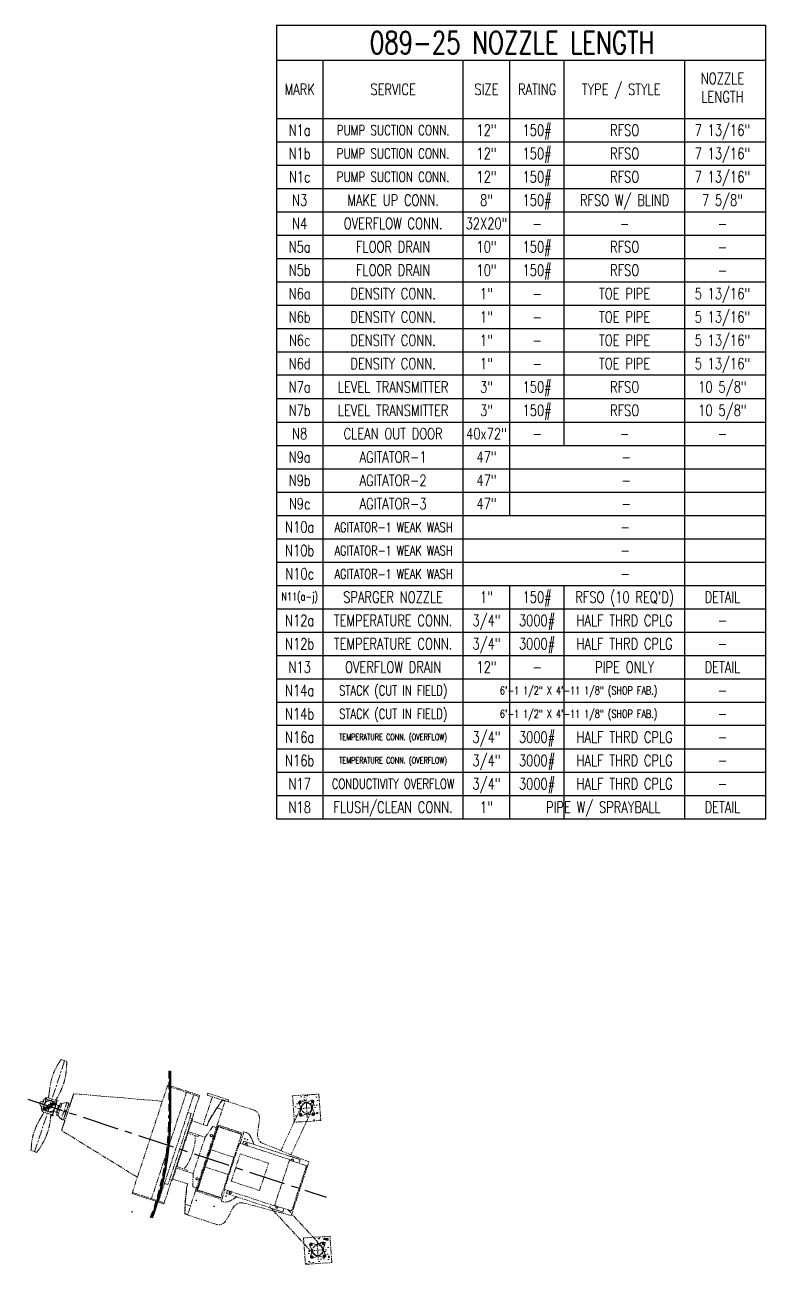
# Model space of a CAD drawing. Extents: x -1889 to 1438, y -977 to 1122.
# Drawn here: x 1133 to 1438, y 337 to 854 of the extents above; entities that cross this region are included whole.
import ezdxf
from ezdxf.enums import TextEntityAlignment as Align

# ---------------------------------------------------------------- set-up
doc = ezdxf.new("R2010")
doc.units = 0
doc.header["$LTSCALE"] = 12
doc.header["$MEASUREMENT"] = 0
for name, pattern in [('CENTER', [2, 1.25, -0.25, 0.25, -0.25]), ('HIDDEN', [0.375, 0.25, -0.125]), ('PHANTOM2', [1.25, 0.625, -0.125, 0.125, -0.125, 0.125, -0.125])]:
    doc.linetypes.add(name, pattern=pattern)
doc.layers.get('0').update_dxf_attribs({"linetype": 'CONTINUOUS'})
for name, color, linetype, lineweight in [('AM_11', 92, 'PHANTOM2', 25), ('AM_7', 142, 'CENTER', 25), ('Equipment-AM_0', 7, 'CONTINUOUS', 50), ('Equipment-AM_11', 92, 'PHANTOM2', 25), ('Equipment-AM_2', 5, 'CONTINUOUS', 50), ('Equipment-AM_3', 6, 'HIDDEN', 25)]:
    doc.layers.add(name, color=color, linetype=linetype, lineweight=lineweight)
doc.layers.add('TEXT', color=4, linetype='CONTINUOUS')
doc.styles.add('ROMANS', font='ROMANS.shx', dxfattribs={"width": 0.85, "height": 5.76})

# ---------------------------------------------------------------- blocks, each defined once
blk = doc.blocks.new('A$C7E8F1151')
at = {"layer": 'AM_11', "lineweight": 18, "ltscale": 0.25}
h = blk.add_hatch(dxfattribs=at)
h.set_pattern_fill('AR-CONC', color=256, style=0)
h.set_pattern_definition([(50, (-256.126, -601.178), (7.1726, -0.62752), [0.75, -8.25]), (355, (-256.126, -601.178), (-1.387513, 7.52192), [0.6, -6.6]), (100.4514, (-255.528, -601.23), (5.78509, 6.8944), [0.6374, -7.01142]), (46.1842, (-256.126, -599.178), (10.67241, -1.65519), [1.125, -12.375]), (96.6356, (-255.236, -599.316), (9.34662, 9.74119), [0.9561, -10.51714]), (351.1842, (-256.126, -599.178), (9.34662, 9.74119), [0.9, -9.9]), (21, (-255.126, -599.678), (5.96907, -4.02619), [0.75, -8.25]), (326, (-255.126, -599.678), (2.433153, 7.2515), [0.6, -6.6]), (71.4514, (-254.6284, -600.013), (8.402224, 3.22531), [0.6374, -7.01142]), (37.5, (-256.1259, -601.1777), (0.1215986, 3.3289385), [0, -6.52, 0, -6.7, 0, -6.625]), (7.5, (-256.126, -601.1777), (2.630695, 3.944117), [0, -3.82, 0, -6.37, 0, -2.525]), (327.5, (-258.356, -601.1777), (5.338224, -0.225549), [0, -2.5, 0, -7.8, 0, -10.35]), (317.5, (-259.356, -601.1777), (5.831862, 1.00105), [0, -3.25, 0, -5.18, 0, -7.35])])
h.paths.add_polyline_path([(247.41, 65.65), (250.45, 71.21, 0.048096), (250.36, 71.53), (249.75, 73.05, -0.660247), (250.67, 73.97), (252.19, 73.36, 0.095714), (252.84, 73.24), (252.84, 73.13, -0.414201), (255.11, 70.87), (255.21, 70.87, 0.095714), (255.33, 70.21), (255.94, 68.7, -0.660247), (255.02, 67.78), (253.96, 68.2), (252.44, 65.44), (258.28, 65.44), (258.28, 76.31), (247.41, 76.31)])
h.paths.add_polyline_path([(255.64, 73.31, -1), (254.93, 73.31, -1)], flags=16)
h = blk.add_hatch(dxfattribs=at)
h.set_pattern_fill('AR-CONC', color=256, style=0)
h.set_pattern_definition([(50, (-256.126, -601.178), (7.1726, -0.62752), [0.75, -8.25]), (355, (-256.126, -601.178), (-1.38751, 7.52192), [0.6, -6.6]), (100.4514, (-255.528, -601.23), (5.78509, 6.8944), [0.6374, -7.01142]), (46.1842, (-256.126, -599.178), (10.67241, -1.65519), [1.125, -12.375]), (96.6356, (-255.236, -599.316), (9.34662, 9.74119), [0.9561, -10.51714]), (351.1842, (-256.126, -599.178), (9.34662, 9.74119), [0.9, -9.9]), (21, (-255.126, -599.678), (5.96907, -4.02619), [0.75, -8.25]), (326, (-255.126, -599.678), (2.43315, 7.2515), [0.6, -6.6]), (71.4514, (-254.6284, -600.013), (8.402224, 3.22531), [0.6374, -7.01142]), (37.5, (-256.1259, -601.1777), (0.1215986, 3.3289385), [0, -6.52, 0, -6.7, 0, -6.625]), (7.5, (-256.126, -601.1777), (2.630695, 3.944117), [0, -3.82, 0, -6.37, 0, -2.525]), (327.5, (-258.356, -601.1777), (5.338224, -0.225549), [0, -2.5, 0, -7.8, 0, -10.35]), (317.5, (-259.356, -601.1777), (5.831862, 1.00105), [0, -3.25, 0, -5.18, 0, -7.35])])
h.paths.add_polyline_path([(248.09, 6.83), (258.97, 6.83), (258.97, 17.7), (252.06, 17.7), (254.36, 14.82), (255.71, 15.36, -0.660247), (256.63, 14.44), (256.02, 12.92, 0.095714), (255.89, 12.26), (255.78, 12.26, -0.414172), (253.53, 10.01), (253.53, 9.9, 0.095714), (252.87, 9.78), (251.35, 9.17, -0.660247), (250.43, 10.09), (251.04, 11.6, 0.0164), (251.08, 11.71), (248.09, 15.39)])
h.paths.add_polyline_path([(255.62, 9.82, -1), (256.32, 9.82, -1)], flags=16)
for p, q in [((157.67, 83.1), (193.87, 77.62)), ((178.9, 40.58), (196.51, 84.16)), ((196.33, 83.72), (209.11, 78.56)), ((196.51, 84.16), (209.28, 79)), ((143.75, 80.51), (143.48, 79.85)), ((143.48, 79.85), (144.12, 78.37)), ((143.75, 80.51), (145.24, 81.14)), ((145.49, 81.76), (143.86, 77.75)), ((144.31, 77.57), (143.86, 77.75)), ((145.13, 78.88), (145.61, 80.07)), ((146.18, 81.48), (145.49, 81.76)), ((146.5, 82.27), (146.23, 81.61)), ((146.23, 81.61), (149.57, 80.26)), ((146.5, 82.27), (150.36, 80.71)), ((149.81, 78.37), (149.33, 77.18)), ((152, 79.6), (150.05, 74.78)), ((151.18, 78.72), (150.07, 75.98)), ((151.18, 78.72), (150.12, 79.15)), ((151.27, 78.72), (150.14, 75.91)), ((150.23, 79.99), (150.43, 79.91)), ((150.57, 80.25), (150.43, 79.91)), ((152.53, 79.38), (150.58, 74.57)), ((151.18, 78.72), (151.27, 78.72)), ((151.6, 78.59), (151.27, 78.72)), ((154.63, 79.68), (151.88, 72.89)), ((152.53, 79.38), (152, 79.6)), ((152.53, 79.38), (154.63, 79.68)), ((155.43, 79.36), (152.69, 72.57)), ((155.39, 79.06), (152.87, 72.8)), ((154.77, 79.62), (154.63, 79.68)), ((155.37, 79), (155.3, 79.03)), ((155.43, 79.36), (155.36, 79.39)), ((155.39, 79.06), (155.99, 78.89)), ((204, 80.63), (186.74, 37.91)), ((206.88, 79.46), (189.62, 36.75)), ((191.67, 35.42), (209.28, 79)), ((214.47, 78.09), (209.98, 66.96)), ((212.7, 79.74), (212.38, 78.94)), ((212.38, 78.94), (218.42, 76.5)), ((212.7, 79.74), (221.06, 76.36)), ((144.24, 76.68), (144.41, 77.11)), ((148.44, 74.99), (144.24, 76.68)), ((148.7, 75.64), (144.86, 77.2)), ((148.44, 74.99), (148.7, 75.64)), ((150.07, 75.98), (149.01, 76.41)), ((150.58, 74.57), (150.05, 74.78)), ((150.07, 75.98), (150.14, 75.91)), ((150.46, 75.78), (150.14, 75.91)), ((150.58, 74.57), (151.88, 72.89)), ((152.03, 72.83), (151.88, 72.89)), ((152.69, 72.57), (152.61, 72.6)), ((152.89, 72.87), (152.82, 72.9)), ((152.87, 72.8), (153.41, 72.51)), ((212.16, 67.93), (216.11, 73.42)), ((216.11, 73.54), (212.26, 68.19)), ((215.73, 66.46), (219.54, 75.91)), ((218.51, 76.61), (216.11, 73.54)), ((216.11, 73.42), (218.41, 76.37)), ((218.19, 72.57), (216.11, 73.42)), ((218.41, 76.37), (218.51, 76.61)), ((219.54, 75.91), (218.41, 76.37)), ((230.96, 71.58), (218.51, 76.61)), ((221.06, 76.36), (220.79, 75.69)), ((249.75, 73.05), (250.36, 71.53)), ((250.87, 73.31), (249.93, 73.31)), ((250.4, 73.78), (250.4, 72.85)), ((251.24, 73.74), (250.67, 73.97)), ((250.67, 73.97), (252.19, 73.36)), ((252.84, 66.99), (252.84, 74.76)), ((253.5, 73.36), (255.02, 73.97)), ((254.82, 73.31), (255.76, 73.31)), ((255.29, 73.78), (255.29, 72.85)), ((255.94, 73.05), (255.29, 71.41)), ((255.33, 71.53), (255.94, 73.05)), ((181.54, 47.12), (151.7, 68.33)), ((205.39, 71.78), (193.89, 43.31)), ((205.71, 69.41), (195.76, 44.8)), ((205.39, 71.78), (204, 72.34)), ((204.61, 69.85), (205.71, 69.41)), ((211.51, 66.34), (205.45, 68.79)), ((212.16, 67.93), (211.51, 66.34)), ((212.26, 68.19), (212.16, 67.93)), ((250.83, 71.91), (241.07, 54.07)), ((254.78, 69.71), (245.15, 52.11)), ((249.02, 70.87), (256.67, 70.87)), ((250.36, 70.21), (249.75, 68.7)), ((250.87, 68.43), (249.93, 68.43)), ((250.4, 67.96), (250.4, 68.9)), ((250.67, 67.78), (252.19, 68.38)), ((253.5, 68.38), (255.02, 67.78)), ((254.82, 68.43), (255.76, 68.43)), ((255.29, 67.96), (255.29, 68.9)), ((255.94, 68.7), (255.33, 70.21)), ((207.58, 62.15), (203.45, 63.82)), ((203.68, 64.41), (207.82, 62.74)), ((205.02, 39.96), (215.73, 66.46)), ((205.56, 40.25), (215.91, 65.88)), ((207.58, 62.15), (207.82, 62.74)), ((207.82, 62.74), (210.4, 61.69)), ((213.82, 65.94), (210.4, 61.69)), ((215.75, 65.37), (211.83, 55.67)), ((216.15, 65.61), (212.43, 56.41)), ((215.28, 65.35), (213.82, 65.94)), ((215.71, 65.38), (216.01, 65.27)), ((215.73, 66.46), (226.24, 62.22)), ((215.91, 65.88), (225.48, 62.01)), ((225.42, 61.87), (216.15, 65.61)), ((224.63, 58.23), (226.24, 62.22)), ((226.24, 62.22), (226.5, 62.87)), ((227.31, 62.55), (226.5, 62.87)), ((140.92, 60.04), (138.62, 60.97)), ((210.4, 61.69), (204.5, 47.09)), ((224.34, 58.35), (216.84, 39.8)), ((225.42, 61.87), (221.7, 52.67)), ((244.49, 50.21), (224.34, 58.35)), ((225.42, 61.87), (225.48, 62.01)), ((225.61, 57.83), (226.12, 59.08)), ((226.12, 59.08), (248.75, 49.93)), ((252.32, 48.8), (234.1, 57.5)), ((212.43, 56.41), (209.63, 49.48)), ((211.69, 54.59), (211.4, 54.71)), ((211.83, 55.67), (211.44, 54.69)), ((221.7, 52.67), (212.43, 56.41)), ((221.7, 52.67), (218.9, 45.73)), ((219.95, 42.96), (224.37, 53.92)), ((235.72, 49.33), (224.37, 53.92)), ((244.37, 51.7), (244.4, 51.78)), ((244.4, 51.78), (247.68, 50.45)), ((201.92, 48.14), (197.79, 49.8)), ((198.02, 50.39), (202.15, 48.72)), ((202.15, 48.72), (201.92, 48.14)), ((204.5, 47.09), (201.92, 48.14)), ((204.5, 47.09), (204.01, 41.66)), ((209.71, 50.43), (205.8, 40.73)), ((209.63, 49.48), (205.91, 40.28)), ((218.9, 45.73), (209.63, 49.48)), ((210.11, 51.41), (209.71, 50.43)), ((210.37, 51.3), (210.07, 51.42)), ((219.96, 48.05), (219.86, 48.1)), ((220.89, 50.33), (219.93, 47.96)), ((220.11, 47.89), (219.93, 47.96)), ((220.85, 50.24), (220.74, 50.29)), ((221.07, 50.26), (220.89, 50.33)), ((231.3, 38.38), (235.72, 49.33)), ((244.49, 50.21), (236.99, 31.66)), ((251.24, 47.26), (243.89, 29.09)), ((251.24, 47.26), (244.41, 50.02)), ((247.68, 50.45), (247.65, 50.38)), ((248.75, 49.93), (248.17, 48.5)), ((251.36, 46.42), (250.96, 46.58)), ((251.36, 46.42), (252.32, 48.8)), ((193.89, 43.31), (192.5, 43.87)), ((194.67, 45.25), (195.76, 44.8)), ((202.08, 42.98), (196.02, 45.42)), ((200.46, 34.69), (201.43, 41.39)), ((201.43, 41.39), (201.33, 41.12)), ((201.43, 41.39), (202.08, 42.98)), ((204.01, 41.66), (205.47, 41.07)), ((218.9, 45.73), (215.18, 36.53)), ((219.95, 42.96), (231.3, 38.38)), ((244.58, 29.62), (251.36, 46.42)), ((178.9, 40.58), (191.67, 35.42)), ((179.07, 41.01), (191.85, 35.85)), ((201.33, 41.12), (200.38, 34.6)), ((205.02, 39.96), (201.2, 30.51)), ((205.02, 39.96), (215.53, 35.71)), ((205.56, 40.25), (215.12, 36.39)), ((206.05, 40.63), (205.76, 40.74)), ((215.18, 36.53), (205.91, 40.28)), ((215.12, 36.39), (215.18, 36.53)), ((215.53, 35.71), (217.14, 39.68)), ((236.99, 31.66), (216.84, 39.8)), ((217.62, 38.05), (218.12, 39.29)), ((240.26, 28.91), (217.62, 38.05)), ((200.38, 34.6), (199.97, 30.73)), ((200.07, 30.97), (200.46, 34.69)), ((202.55, 33.85), (200.46, 34.69)), ((215.27, 35.06), (215.53, 35.71)), ((216.07, 34.73), (215.27, 35.06)), ((243.62, 27.24), (224.46, 33.65)), ((251.84, 10.77), (234.99, 31.5)), ((243.89, 29.09), (237.07, 31.84)), ((199.97, 30.73), (200.07, 30.97)), ((212.42, 25.7), (199.97, 30.73)), ((201.2, 30.51), (200.07, 30.97)), ((235.85, 30.61), (235.87, 30.68)), ((239.13, 29.28), (235.85, 30.61)), ((239.16, 29.35), (239.13, 29.28)), ((240.83, 30.32), (240.26, 28.91)), ((255.19, 13.78), (242.44, 29.73)), ((243.62, 27.24), (244.58, 29.62)), ((244.58, 29.62), (244.18, 29.79)), ((253.53, 16.15), (253.53, 8.38)), ((249.71, 12.26), (257.35, 12.26)), ((251.04, 12.92), (250.43, 14.44)), ((250.43, 10.09), (251.04, 11.6)), ((251.56, 14.71), (250.62, 14.71)), ((251.09, 15.18), (251.09, 14.24)), ((251.35, 15.36), (252.87, 14.75)), ((254.19, 14.75), (255.71, 15.36)), ((255.5, 14.71), (256.44, 14.71)), ((255.97, 15.18), (255.97, 14.24)), ((256.63, 10.09), (255.97, 11.73)), ((256.63, 14.44), (256.02, 12.92)), ((256.02, 11.6), (256.63, 10.09)), ((251.56, 9.82), (250.62, 9.82)), ((251.09, 9.35), (251.09, 10.29)), ((251.35, 9.17), (252.87, 9.78)), ((251.92, 9.4), (251.35, 9.17)), ((254.19, 9.78), (255.71, 9.17)), ((255.5, 9.82), (256.44, 9.82)), ((255.97, 9.35), (255.97, 10.29))]:
    blk.add_line(p, q, dxfattribs=at)
for points in [[(247.41, 76.31), (258.28, 76.31), (258.28, 65.44), (247.41, 65.44)], [(248.09, 6.83), (258.97, 6.83), (258.97, 17.7), (248.09, 17.7)]]:
    blk.add_lwpolyline(points, close=True, dxfattribs=at)
for centre, radius in [((153.69, 76.11), 0.197), ((250.4, 73.31), 0.354), ((252.84, 70.87), 2.11), ((255.29, 73.31), 0.354), ((250.4, 68.43), 0.354), ((255.29, 68.43), 0.354), ((213, 62.23), 0.453), ((226.7, 59.99), 0.131), ((227.06, 57.72), 0.409), ((227.79, 59.55), 0.131), ((205.99, 44.9), 0.453), ((217.41, 36.99), 0.131), ((219.24, 38.38), 0.409), ((251.09, 14.71), 0.354), ((253.53, 12.26), 2.11), ((255.97, 14.71), 0.354), ((251.09, 9.82), 0.354), ((255.97, 9.82), 0.354)]:
    blk.add_circle(centre, radius, dxfattribs=at)
for centre, radius, start, end in [((147.47, 78.63), 2.26, 40.0119, 195.9902), ((145.65, 77.85), 0.197, 102.25, 203.876), ((145.65, 77.85), 0.197, 203.876, 282.25), ((147.47, 78.63), 2.26, 213.9377, 22.2566), ((144.3, 84.1), 6.2, 282.25, 294.8856), ((144.3, 84.1), 6.59, 282.25, 288.0503), ((146.52, 79.7), 1.87, 95.3699, 99.7224), ((144.3, 84.1), 6.59, 288.0503, 310.75), ((144.3, 84.1), 6.2, 294.8856, 298.1144), ((144.3, 84.1), 6.2, 298.1144, 310.75), ((148.47, 79.26), 0.197, 310.75, 130.75), ((148.9, 78.74), 1.87, 36.2776, 40.6301), ((148.41, 77.55), 1.87, 275.3699, 279.7224), ((250.4, 73.31), 0.709, 68.1307, 201.8694), ((252.84, 70.87), 2.26, 328.966, 152.8628), ((252.84, 75.01), 1.77, 248.1307, 291.8694), ((255.29, 73.31), 0.709, 338.1307, 111.8694), ((255.29, 73.31), 0.709, 338.1307, 34.3457), ((250.4, 68.43), 0.709, 158.1307, 291.8694), ((248.71, 70.87), 1.77, 338.1307, 21.8694), ((252.84, 66.74), 1.77, 68.1307, 111.8694), ((255.29, 68.43), 0.709, 248.1308, 21.8694), ((256.98, 70.87), 1.77, 162.8539, 201.8694), ((256.98, 70.87), 1.77, 158.1307, 159.8426), ((227.06, 57.72), 0.472, 269.0395, 226.9605), ((245.56, 49.93), 0.472, 291.5312, 204.4688), ((245.56, 49.93), 0.409, 281.0207, 214.9793), ((219.24, 38.38), 0.472, 93.8419, 42.1581), ((237.97, 31.13), 0.472, 114.2378, 21.7622), ((237.97, 31.13), 0.409, 104.8773, 31.1227), ((251.09, 14.71), 0.709, 68.1306, 201.8693), ((249.39, 12.26), 1.77, 338.1307, 21.8693), ((253.53, 12.26), 2.25, 214.7511, 37.2528), ((253.53, 16.4), 1.77, 248.1306, 291.8694), ((255.97, 14.71), 0.709, 338.1307, 111.8693), ((257.66, 12.26), 1.77, 158.1307, 197.1462), ((257.66, 12.26), 1.77, 200.1575, 201.8693), ((251.09, 9.82), 0.709, 158.1307, 291.8694), ((253.53, 8.13), 1.77, 68.1306, 111.8694), ((255.97, 9.82), 0.709, 248.1307, 21.8693), ((255.97, 9.82), 0.709, 325.6544, 21.8693)]:
    blk.add_arc(centre, radius, start, end, dxfattribs=at)
blk.add_ellipse((202.84, 56.25), major_axis=(2.95, 7.3), ratio=0.260474, start_param=3.544308, end_param=5.880469, dxfattribs=at)
for centre in [(205.12, 36), (212.24, 33.13)]:
    blk.add_ellipse(centre, major_axis=(0.164, -0.066), ratio=0.409923, dxfattribs=at)
for points, knots in [([(147.77, 84.6), (147.92, 85.59), (148.12, 86.57), (148.62, 88.51), (148.92, 89.47), (149.6, 91.28), (149.98, 92.13), (150.78, 93.65), (151.18, 94.33), (151.78, 95.21), (151.94, 95.45), (152.27, 95.91), (152.45, 96.15), (152.6, 96.36)], [0, 0, 0, 0, 7.653732, 7.653732, 15.300348, 15.300348, 22.393792, 22.393792, 28.40915, 28.40915, 30.624819, 30.624819, 32.850872, 32.850872, 32.850872, 32.850872]), ([(155.67, 96.54), (155.63, 95.72), (155.56, 94.87), (155.34, 93.21), (155.2, 92.38), (154.85, 90.81), (154.65, 90.05), (154.2, 88.6), (153.94, 87.9), (153.4, 86.55), (153.1, 85.9), (152.46, 84.63), (152.11, 84.01), (151.38, 82.81), (150.99, 82.22), (150.39, 81.38), (150.19, 81.12), (149.99, 80.86)], [0, 0, 0, 0, 6.979555, 6.979555, 13.589523, 13.589523, 19.605925, 19.605925, 25.238521, 25.238521, 30.698867, 30.698867, 36.177533, 36.177533, 41.846552, 41.846552, 44.568185, 44.568185, 44.568185, 44.568185]), ([(147.2, 81.98), (147.34, 82.61), (147.48, 83.25), (147.65, 84), (147.68, 84.13), (147.72, 84.35), (147.74, 84.45), (147.76, 84.56), (147.77, 84.58), (147.77, 84.6), (147.77, 84.61), (147.77, 84.62), (147.77, 84.63), (147.78, 84.63), (147.78, 84.63), (147.78, 84.63)], [0, 0, 0, 0, 5.000867, 5.000867, 6.021701, 6.021701, 6.787566, 6.787566, 6.931145, 6.931145, 6.993671, 6.993671, 7.02494, 7.02494, 7.030177, 7.030177, 7.030177, 7.030177]), ([(157.67, 83.1), (157.66, 83.08), (157.6, 82.92), (157.49, 82.64), (157.36, 82.33), (157.17, 81.85), (156.93, 81.24), (156.7, 80.67), (156.42, 79.98), (156.11, 79.21), (155.81, 78.44), (155.47, 77.6), (155.12, 76.74), (154.77, 75.88), (154.42, 75), (154.07, 74.15), (153.73, 73.3), (153.4, 72.48), (153.1, 71.75), (152.8, 71.01), (152.54, 70.36), (152.32, 69.84), (152.11, 69.31), (151.94, 68.91), (151.84, 68.65), (151.75, 68.43), (151.7, 68.32), (151.7, 68.33)], [3.162767, 3.162767, 3.162767, 3.162767, 3.494281, 3.494281, 3.494281, 3.864937, 3.864937, 3.864937, 4.218341, 4.218341, 4.218341, 4.571649, 4.571649, 4.571649, 4.924836, 4.924836, 4.924836, 5.277871, 5.277871, 5.277871, 5.630759, 5.630759, 5.630759, 5.983556, 5.983556, 5.983556, 6.283185, 6.283185, 6.283185, 6.283185]), ([(155.95, 78.9), (156.09, 79.26), (156.23, 79.59), (156.36, 79.91), (156.65, 80.63), (156.91, 81.25), (157.11, 81.75), (157.31, 82.25), (157.47, 82.63), (157.56, 82.85), (157.63, 83.01), (157.66, 83.1), (157.67, 83.1), (157.67, 83.1), (157.67, 83.1), (157.67, 83.1)], [2.0172, 2.0172, 2.0172, 2.0172, 2.175146, 2.175146, 2.175146, 2.528546, 2.528546, 2.528546, 2.881984, 2.881984, 2.881984, 3.141593, 3.141593, 3.141593, 3.162767, 3.162767, 3.162767, 3.162767]), ([(146.52, 77.58), (146.08, 77.48), (145.69, 77.39), (145.04, 77.24), (144.78, 77.18), (144.39, 77.1), (144.26, 77.08), (144.15, 77.07), (144.13, 77.07), (144.09, 77.08), (144.08, 77.07), (144.05, 77.09), (144.04, 77.09), (144.03, 77.1), (144.03, 77.1), (144.03, 77.1), (144.02, 77.1), (144.02, 77.11), (144.02, 77.11), (144.01, 77.11), (144.01, 77.11), (144.01, 77.12), (144.01, 77.12), (144, 77.13), (144, 77.13), (143.99, 77.15), (143.98, 77.16), (143.97, 77.19), (143.96, 77.21), (143.96, 77.25), (143.96, 77.27), (143.97, 77.3), (143.97, 77.31), (143.98, 77.33), (143.99, 77.34), (143.99, 77.35), (143.99, 77.36), (144, 77.37), (144, 77.37), (144, 77.38), (144.01, 77.38), (144.01, 77.38), (144.01, 77.39), (144.01, 77.39), (144.02, 77.39), (144.02, 77.4), (144.02, 77.4), (144.03, 77.41), (144.03, 77.41), (144.05, 77.43), (144.06, 77.44), (144.08, 77.45), (144.08, 77.45), (144.1, 77.47), (144.11, 77.47), (144.12, 77.48)], [0, 0, 0, 0, 6.62983, 6.62983, 12.890647, 12.890647, 18.667669, 18.667669, 20.086662, 20.086662, 20.807368, 20.807368, 20.892723, 20.892723, 20.934309, 20.934309, 20.95508, 20.95508, 20.975949, 20.975949, 20.996899, 20.996899, 21.017788, 21.017788, 21.059879, 21.059879, 21.230528, 21.230528, 21.563369, 21.563369, 21.831802, 21.831802, 22.027969, 22.027969, 22.143449, 22.143449, 22.184916, 22.184916, 22.226672, 22.226672, 22.247483, 22.247483, 22.268352, 22.268352, 22.289205, 22.289205, 22.331328, 22.331328, 22.415249, 22.415249, 22.750702, 22.750702, 23.165218, 23.165218, 23.92621, 23.92621, 23.92621, 23.92621]), ([(144.12, 77.48), (144.26, 77.54), (144.42, 77.62), (144.62, 77.71), (144.66, 77.72), (144.72, 77.74), (144.72, 77.75), (144.73, 77.75), (144.74, 77.75), (144.75, 77.76), (144.75, 77.76), (144.76, 77.76), (144.76, 77.76), (144.76, 77.76), (144.76, 77.76), (144.77, 77.77), (144.77, 77.77), (144.78, 77.77), (144.78, 77.77), (144.8, 77.78), (144.8, 77.78), (144.82, 77.79), (144.82, 77.79), (144.83, 77.79), (144.84, 77.8), (144.86, 77.8), (144.86, 77.81), (144.87, 77.81)], [0, 0, 0, 0, 2.754026, 2.754026, 3.365867, 3.365867, 3.440775, 3.440775, 3.475243, 3.475243, 3.509883, 3.509883, 3.527141, 3.527141, 3.544423, 3.544423, 3.579562, 3.579562, 3.614272, 3.614272, 3.755656, 3.755656, 3.893403, 3.893403, 4.306667, 4.306667, 4.926361, 4.926361, 4.926361, 4.926361]), ([(144.66, 77.72), (144.66, 77.73), (144.66, 77.73), (144.68, 77.78), (144.71, 77.83), (144.76, 77.96), (144.78, 78.03), (144.83, 78.15), (144.86, 78.21), (144.91, 78.35), (144.94, 78.42), (144.99, 78.54), (145.02, 78.61), (145.07, 78.75), (145.1, 78.82), (145.13, 78.88)], [17.950022, 17.950022, 17.950022, 17.950022, 18.015599, 18.015599, 18.729893, 18.729893, 19.444187, 19.444187, 20.013643, 20.013643, 20.5831, 20.5831, 21.105219, 21.105219, 21.627339, 21.627339, 21.627339, 21.627339]), ([(146.05, 77.75), (145.75, 77.66), (145.46, 77.57), (145.06, 77.45), (144.93, 77.4), (144.81, 77.36), (144.78, 77.35), (144.78, 77.35)], [0, 0, 0, 0, 5.002777, 5.002777, 8.171649, 8.171649, 9.875996, 9.875996, 9.875996, 9.875996]), ([(144.87, 77.81), (144.99, 77.86), (145.3, 78), (145.73, 78.23), (145.89, 78.31), (146.15, 78.48), (146.24, 78.54), (146.3, 78.59), (146.31, 78.6), (146.31, 78.61)], [0, 0, 0, 0, 10.042656, 10.042656, 16.647032, 16.647032, 25.331588, 25.331588, 26.745122, 26.745122, 26.745122, 26.745122]), ([(145.21, 78.77), (145.19, 78.72), (145.18, 78.68), (145.16, 78.56), (145.15, 78.49), (145.14, 78.35), (145.14, 78.27), (145.16, 78.11), (145.18, 78.03), (145.2, 77.96), (145.2, 77.96), (145.2, 77.96)], [7.257883, 7.257883, 7.257883, 7.257883, 7.587654, 7.587654, 8.097374, 8.097374, 8.654405, 8.654405, 9.211436, 9.211436, 9.221335, 9.221335, 9.221335, 9.221335]), ([(145.61, 80.07), (145.64, 80.13), (145.66, 80.2), (145.72, 80.34), (145.75, 80.41), (145.8, 80.53), (145.83, 80.6), (145.88, 80.73), (145.9, 80.8), (145.95, 80.92), (145.98, 80.99), (146.03, 81.11), (146.05, 81.17), (146.09, 81.25), (146.1, 81.28), (146.12, 81.34), (146.13, 81.36), (146.15, 81.41), (146.16, 81.44), (146.18, 81.48), (146.19, 81.49), (146.2, 81.53), (146.21, 81.54), (146.21, 81.54)], [-7.209113, -7.209113, -7.209113, -7.209113, -6.686993, -6.686993, -6.164873, -6.164873, -5.595417, -5.595417, -5.02596, -5.02596, -4.311666, -4.311666, -3.597372, -3.597372, -3.090035, -3.090035, -2.582697, -2.582697, -1.937023, -1.937023, -1.291349, -1.291349, 0, 0, 0, 0]), ([(147.46, 80.89), (147.39, 80.9), (147.33, 80.9), (147.2, 80.91), (147.13, 80.9), (146.98, 80.9), (146.91, 80.89), (146.76, 80.86), (146.66, 80.84), (146.47, 80.77), (146.38, 80.73), (146.23, 80.65), (146.17, 80.6), (146.04, 80.5), (145.99, 80.44), (145.89, 80.34), (145.85, 80.28), (145.79, 80.18), (145.76, 80.13), (145.74, 80.09)], [2.052584, 2.052584, 2.052584, 2.052584, 2.543291, 2.543291, 3.04271, 3.04271, 3.54213, 3.54213, 4.243281, 4.243281, 4.944433, 4.944433, 5.501463, 5.501463, 6.058494, 6.058494, 6.568214, 6.568214, 6.897985, 6.897985, 6.897985, 6.897985]), ([(145.86, 81.78), (145.86, 81.79), (145.85, 81.8), (145.85, 81.82), (145.84, 81.83), (145.84, 81.86), (145.84, 81.86), (145.84, 81.88), (145.84, 81.88), (145.84, 81.9), (145.84, 81.9), (145.84, 81.9), (145.84, 81.91), (145.84, 81.91), (145.84, 81.91), (145.84, 81.92), (145.84, 81.92), (145.84, 81.92), (145.84, 81.93), (145.85, 81.93), (145.85, 81.94), (145.85, 81.95), (145.85, 81.96), (145.86, 81.99), (145.87, 82.01), (145.89, 82.04), (145.91, 82.05), (145.94, 82.08), (145.96, 82.1), (146, 82.11), (146.01, 82.11), (146.02, 82.11), (146.02, 82.11), (146.03, 82.11), (146.03, 82.11), (146.03, 82.11), (146.03, 82.11), (146.04, 82.11), (146.04, 82.11), (146.05, 82.11), (146.05, 82.11), (146.06, 82.11), (146.07, 82.11), (146.09, 82.1), (146.09, 82.1), (146.11, 82.09), (146.12, 82.09), (146.14, 82.07), (146.15, 82.06), (146.2, 82.01), (146.24, 81.96), (146.3, 81.88), (146.31, 81.86), (146.33, 81.84)], [0, 0, 0, 0, 0.737578, 0.737578, 1.29119, 1.29119, 1.485795, 1.485795, 1.579648, 1.579648, 1.616724, 1.616724, 1.635225, 1.635225, 1.653768, 1.653768, 1.672344, 1.672344, 1.690911, 1.690911, 1.728403, 1.728403, 1.803313, 1.803313, 2.103496, 2.103496, 2.41165, 2.41165, 2.804965, 2.804965, 2.891471, 2.891471, 2.90998, 2.90998, 2.928549, 2.928549, 2.947177, 2.947177, 2.965788, 2.965788, 3.003386, 3.003386, 3.078225, 3.078225, 3.377259, 3.377259, 3.750925, 3.750925, 4.871392, 4.871392, 8.233437, 8.233437, 9.167797, 9.167797, 9.167797, 9.167797]), ([(146.31, 78.61), (146.43, 78.72), (146.55, 78.83), (146.64, 78.92), (146.78, 79.06), (146.89, 79.16), (146.92, 79.19)], [0.5349784, 0.5349784, 0.5349784, 0.5349784, 0.7267187, 0.7267187, 0.7267187, 1, 1, 1, 1]), ([(146.92, 79.19), (146.98, 79.25), (147.05, 79.3), (147.12, 79.33), (147.17, 79.36), (147.22, 79.38), (147.28, 79.39)], [0, 0, 0, 0, 0.5061072, 0.5061072, 0.5061072, 0.8602727, 0.8602727, 0.8602727, 0.8602727]), ([(147.52, 79.45), (147.55, 79.46), (147.57, 79.46), (147.66, 79.49), (147.73, 79.51), (148.02, 79.59), (148.23, 79.67), (148.93, 79.94), (149.41, 80.17), (149.87, 80.42), (149.96, 80.47), (150.04, 80.51)], [0, 0, 0, 0, 0.449507, 0.449507, 1.797254, 1.797254, 5.841303, 5.841303, 14.80828, 14.80828, 17.264303, 17.264303, 17.264303, 17.264303]), ([(148.01, 78.06), (147.96, 78), (147.89, 77.96), (147.82, 77.92), (147.77, 77.89), (147.71, 77.87), (147.65, 77.86)], [0, 0, 0, 0, 0.5061072, 0.5061072, 0.5061072, 0.8672445, 0.8672445, 0.8672445, 0.8672445]), ([(148.95, 78.96), (148.9, 78.91), (148.84, 78.86), (148.79, 78.8), (148.7, 78.72), (148.61, 78.63), (148.53, 78.55), (148.4, 78.43), (148.28, 78.32), (148.19, 78.23), (148.1, 78.14), (148.04, 78.08), (148.01, 78.06)], [0.3542157, 0.3542157, 0.3542157, 0.3542157, 0.446679, 0.446679, 0.446679, 0.5884091, 0.5884091, 0.5884091, 0.7967182, 0.7967182, 0.7967182, 1, 1, 1, 1]), ([(149.57, 79.71), (149.57, 79.71), (149.56, 79.7), (149.5, 79.67), (149.43, 79.62), (149.23, 79.49), (149.09, 79.4), (148.72, 79.15), (148.48, 78.98), (148.19, 78.78), (148.14, 78.75), (148.1, 78.72)], [14.726358, 14.726358, 14.726358, 14.726358, 15.953512, 15.953512, 18.610397, 18.610397, 22.145019, 22.145019, 26.877729, 26.877729, 27.74245, 27.74245, 27.74245, 27.74245]), ([(148.36, 79.42), (148.77, 79.69), (149.13, 79.93), (149.75, 80.33), (150.01, 80.49), (150.4, 80.73), (150.54, 80.82), (150.68, 80.89), (150.71, 80.91), (150.77, 80.93), (150.78, 80.93), (150.81, 80.93), (150.82, 80.94), (150.87, 80.93), (150.89, 80.93), (150.93, 80.91), (150.95, 80.9), (150.98, 80.87), (151, 80.84), (151.03, 80.78), (151.03, 80.75), (151.03, 80.7), (151.02, 80.68), (151.01, 80.65), (151.01, 80.64), (150.99, 80.61), (150.98, 80.6), (150.95, 80.56), (150.92, 80.54), (150.81, 80.44), (150.69, 80.35), (150.53, 80.22)], [0, 0, 0, 0, 6.995978, 6.995978, 13.62516, 13.62516, 19.677384, 19.677384, 22.584203, 22.584203, 23.212089, 23.212089, 23.684226, 23.684226, 24.084161, 24.084161, 24.272384, 24.272384, 24.626608, 24.626608, 24.980767, 24.980767, 25.333398, 25.333398, 25.749267, 25.749267, 26.59786, 26.59786, 29.139566, 29.139566, 34.936509, 34.936509, 34.936509, 34.936509]), ([(150.53, 80.22), (150.4, 80.12), (150.18, 79.96), (149.71, 79.6), (149.5, 79.44), (149.18, 79.17), (149.06, 79.06), (148.95, 78.96)], [0, 0, 0, 0, 4.730935, 4.730935, 8.359402, 8.359402, 10.638255, 10.638255, 10.638255, 10.638255]), ([(149.23, 80.09), (149.22, 80.1), (149.21, 80.11), (149.15, 80.17), (149.1, 80.21), (149.05, 80.25)], [-2.6470738, -2.6470738, -2.6470738, -2.6470738, -2.5432912, -2.5432912, -2.0525844, -2.0525844, -2.0525844, -2.0525844]), ([(149.73, 78.48), (149.74, 78.53), (149.76, 78.57), (149.78, 78.69), (149.79, 78.76), (149.8, 78.9), (149.8, 78.98), (149.78, 79.14), (149.76, 79.22), (149.72, 79.37), (149.68, 79.46), (149.64, 79.55)], [-6.897985, -6.897985, -6.897985, -6.897985, -6.568214, -6.568214, -6.058494, -6.058494, -5.501463, -5.501463, -4.944433, -4.944433, -4.290403, -4.290403, -4.290403, -4.290403]), ([(150.4, 79.85), (150.4, 79.85), (150.4, 79.84), (150.38, 79.8), (150.38, 79.78), (150.36, 79.74), (150.35, 79.72), (150.33, 79.67), (150.32, 79.64), (150.3, 79.58), (150.28, 79.55), (150.25, 79.47), (150.23, 79.42), (150.18, 79.29), (150.15, 79.22), (150.1, 79.1), (150.08, 79.04), (150.02, 78.91), (149.99, 78.84), (149.94, 78.71), (149.92, 78.64), (149.86, 78.51), (149.83, 78.44), (149.81, 78.37)], [0, 0, 0, 0, 1.291349, 1.291349, 1.937023, 1.937023, 2.582697, 2.582697, 3.090035, 3.090035, 3.597372, 3.597372, 4.311666, 4.311666, 5.02596, 5.02596, 5.595417, 5.595417, 6.164873, 6.164873, 6.686993, 6.686993, 7.209113, 7.209113, 7.209113, 7.209113]), ([(155.36, 79.39), (155.36, 79.39), (155.35, 79.39), (155.32, 79.4), (155.29, 79.41), (155.24, 79.43), (155.21, 79.44), (155.13, 79.46), (155.1, 79.48), (155.02, 79.51), (154.98, 79.52), (154.91, 79.56), (154.88, 79.57), (154.83, 79.6), (154.81, 79.61), (154.78, 79.62), (154.77, 79.62), (154.77, 79.62)], [1.206037, 1.206037, 1.206037, 1.206037, 1.507546, 1.507546, 1.809055, 1.809055, 2.110565, 2.110565, 2.412074, 2.412074, 2.713584, 2.713584, 3.015093, 3.015093, 3.316602, 3.316602, 3.618111, 3.618111, 3.618111, 3.618111]), ([(138.84, 62.3), (138.85, 62.33), (138.85, 62.37), (138.87, 62.48), (138.88, 62.57), (138.93, 62.93), (138.97, 63.2), (139.11, 64.11), (139.24, 64.76), (139.58, 66.13), (139.79, 66.84), (140.3, 68.26), (140.6, 68.96), (141.27, 70.4), (141.66, 71.14), (142.53, 72.62), (143.01, 73.37), (143.52, 74.09)], [0, 0, 0, 0, 0.258954, 0.258954, 0.967067, 0.967067, 3.091197, 3.091197, 8.168401, 8.168401, 13.861536, 13.861536, 19.634196, 19.634196, 25.990864, 25.990864, 32.776571, 32.776571, 32.776571, 32.776571]), ([(147.73, 75.27), (147.65, 74.49), (147.53, 73.7), (147.22, 72.14), (147.03, 71.36), (146.6, 69.88), (146.36, 69.16), (145.83, 67.79), (145.54, 67.12), (144.91, 65.83), (144.58, 65.2), (143.86, 63.98), (143.48, 63.38), (142.66, 62.2), (142.23, 61.62), (141.5, 60.71), (141.21, 60.37), (140.92, 60.04)], [0, 0, 0, 0, 6.500421, 6.500421, 12.705482, 12.705482, 18.459999, 18.459999, 23.963683, 23.963683, 29.413797, 29.413797, 34.989241, 34.989241, 40.854187, 40.854187, 44.569308, 44.569308, 44.569308, 44.569308]), ([(143.51, 74.08), (143.51, 74.08), (143.51, 74.08), (143.51, 74.08), (143.51, 74.08), (143.51, 74.09), (143.51, 74.09), (143.52, 74.09), (143.52, 74.09), (143.52, 74.1), (143.53, 74.1), (143.54, 74.12), (143.55, 74.14), (143.59, 74.2), (143.62, 74.25), (143.74, 74.43), (143.83, 74.57), (144.18, 75.15), (144.45, 75.58), (144.79, 76.14), (144.87, 76.27), (144.95, 76.4)], [0.111584, 0.111584, 0.111584, 0.111584, 0.113506, 0.113506, 0.117855, 0.117855, 0.135517, 0.135517, 0.152664, 0.152664, 0.204132, 0.204132, 0.349883, 0.349883, 0.786887, 0.786887, 2.097613, 2.097613, 6.029206, 6.029206, 7.178564, 7.178564, 7.178564, 7.178564]), ([(145.53, 77.35), (145.55, 77.32), (145.57, 77.3), (145.64, 77.22), (145.69, 77.17), (145.79, 77.09), (145.84, 77.04), (145.89, 77)], [10.896354, 10.896354, 10.896354, 10.896354, 11.113158, 11.113158, 11.612577, 11.612577, 12.103284, 12.103284, 12.103284, 12.103284]), ([(147.47, 76.36), (147.54, 76.35), (147.61, 76.35), (147.74, 76.35), (147.81, 76.35), (147.95, 76.36), (148.03, 76.36), (148.18, 76.39), (148.28, 76.42), (148.47, 76.48), (148.56, 76.52), (148.7, 76.61), (148.77, 76.65), (148.89, 76.75), (148.95, 76.81), (149.04, 76.91), (149.09, 76.97), (149.15, 77.08), (149.17, 77.12), (149.19, 77.16)], [16.208453, 16.208453, 16.208453, 16.208453, 16.69916, 16.69916, 17.198579, 17.198579, 17.697998, 17.697998, 18.399149, 18.399149, 19.100301, 19.100301, 19.657332, 19.657332, 20.214362, 20.214362, 20.724082, 20.724082, 21.053853, 21.053853, 21.053853, 21.053853]), ([(148.57, 75.31), (148.6, 75.13), (148.61, 74.99), (148.63, 74.85), (148.63, 74.81), (148.62, 74.75), (148.62, 74.74), (148.62, 74.72), (148.61, 74.7), (148.59, 74.66), (148.58, 74.64), (148.54, 74.61), (148.51, 74.59), (148.45, 74.57), (148.42, 74.57), (148.36, 74.58), (148.34, 74.59), (148.31, 74.61), (148.29, 74.62), (148.27, 74.64), (148.26, 74.65), (148.24, 74.68), (148.23, 74.7), (148.21, 74.75), (148.2, 74.79), (148.16, 74.92), (148.13, 75.01), (148.1, 75.12)], [0.404539, 0.404539, 0.404539, 0.404539, 5.785347, 5.785347, 8.671714, 8.671714, 9.257734, 9.257734, 9.698493, 9.698493, 10.055867, 10.055867, 10.428098, 10.428098, 10.728524, 10.728524, 11.0358, 11.0358, 11.365764, 11.365764, 11.833515, 11.833515, 12.836562, 12.836562, 15.842159, 15.842159, 19.602933, 19.602933, 19.602933, 19.602933]), ([(149.33, 77.18), (149.3, 77.12), (149.27, 77.05), (149.22, 76.91), (149.19, 76.85), (149.14, 76.72), (149.11, 76.65), (149.06, 76.52), (149.03, 76.45), (148.98, 76.33), (148.95, 76.26), (148.9, 76.14), (148.88, 76.08), (148.85, 76.01), (148.84, 75.97), (148.81, 75.91), (148.8, 75.89), (148.78, 75.84), (148.77, 75.82), (148.76, 75.78), (148.75, 75.76), (148.74, 75.72), (148.73, 75.71), (148.73, 75.71)], [7.209113, 7.209113, 7.209113, 7.209113, 7.731233, 7.731233, 8.253353, 8.253353, 8.822809, 8.822809, 9.392266, 9.392266, 10.10656, 10.10656, 10.820854, 10.820854, 11.328191, 11.328191, 11.835529, 11.835529, 12.481203, 12.481203, 13.126878, 13.126878, 14.418226, 14.418226, 14.418226, 14.418226]), ([(151.7, 68.33), (151.7, 68.33), (151.7, 68.33), (151.7, 68.34), (151.72, 68.38), (151.8, 68.59), (151.93, 68.93), (152.07, 69.28), (152.27, 69.76), (152.51, 70.37), (152.75, 70.97), (153.03, 71.68), (153.35, 72.46), (153.36, 72.48), (153.37, 72.51), (153.38, 72.53)], [0, 0, 0, 0, 0.053169, 0.053169, 0.053169, 0.406064, 0.406064, 0.406064, 0.759992, 0.759992, 0.759992, 1.11384, 1.11384, 1.11384, 1.124392, 1.124392, 1.124392, 1.124392]), ([(152.03, 72.83), (152.03, 72.83), (152.04, 72.83), (152.07, 72.82), (152.09, 72.82), (152.14, 72.8), (152.18, 72.79), (152.25, 72.76), (152.29, 72.74), (152.33, 72.73), (152.36, 72.71), (152.4, 72.7), (152.47, 72.67), (152.5, 72.65), (152.55, 72.63), (152.58, 72.62), (152.61, 72.6), (152.61, 72.6), (152.61, 72.6)], [3.618111, 3.618111, 3.618111, 3.618111, 3.91962, 3.91962, 4.221129, 4.221129, 4.522639, 4.522639, 4.824148, 4.824148, 4.824148, 5.125658, 5.125658, 5.427168, 5.427168, 5.728677, 5.728677, 6.030186, 6.030186, 6.030186, 6.030186]), ([(153.98, 75.99), (153.97, 75.96), (153.95, 75.92), (153.89, 75.86), (153.85, 75.84), (153.78, 75.81), (153.74, 75.8), (153.65, 75.8), (153.61, 75.8), (153.54, 75.83), (153.5, 75.86), (153.44, 75.92), (153.42, 75.95), (153.39, 76.02), (153.38, 76.07), (153.38, 76.15), (153.39, 76.19), (153.4, 76.23)], [1.206037, 1.206037, 1.206037, 1.206037, 1.507546, 1.507546, 1.809055, 1.809055, 2.110565, 2.110565, 2.412074, 2.412074, 2.713584, 2.713584, 3.015093, 3.015093, 3.316602, 3.316602, 3.618111, 3.618111, 3.618111, 3.618111]), ([(153.4, 76.23), (153.41, 76.27), (153.44, 76.3), (153.5, 76.36), (153.53, 76.39), (153.61, 76.42), (153.65, 76.43), (153.73, 76.43), (153.77, 76.42), (153.81, 76.4), (153.85, 76.39), (153.88, 76.37), (153.94, 76.31), (153.97, 76.27), (154, 76.2), (154.01, 76.16), (154.01, 76.07), (154, 76.03), (153.98, 75.99)], [3.618111, 3.618111, 3.618111, 3.618111, 3.91962, 3.91962, 4.221129, 4.221129, 4.522639, 4.522639, 4.824148, 4.824148, 4.824148, 5.125658, 5.125658, 5.427168, 5.427168, 5.728677, 5.728677, 6.030186, 6.030186, 6.030186, 6.030186]), ([(153.81, 76.06), (153.81, 76.05), (153.8, 76.03), (153.77, 76.01), (153.76, 76), (153.73, 75.98), (153.71, 75.98), (153.68, 75.98), (153.66, 75.98), (153.63, 76), (153.61, 76.01), (153.59, 76.03), (153.58, 76.05), (153.57, 76.08), (153.56, 76.09), (153.56, 76.13), (153.56, 76.15), (153.57, 76.16)], [0.500823, 0.500823, 0.500823, 0.500823, 0.626029, 0.626029, 0.751235, 0.751235, 0.876441, 0.876441, 1.001647, 1.001647, 1.126853, 1.126853, 1.252058, 1.252058, 1.377264, 1.377264, 1.50247, 1.50247, 1.50247, 1.50247]), ([(153.57, 76.16), (153.58, 76.18), (153.59, 76.19), (153.61, 76.22), (153.63, 76.23), (153.66, 76.24), (153.67, 76.24), (153.71, 76.24), (153.73, 76.24), (153.74, 76.23), (153.76, 76.23), (153.77, 76.22), (153.8, 76.19), (153.81, 76.18), (153.82, 76.15), (153.82, 76.13), (153.82, 76.1), (153.82, 76.08), (153.81, 76.06)], [1.50247, 1.50247, 1.50247, 1.50247, 1.627676, 1.627676, 1.752882, 1.752882, 1.878088, 1.878088, 2.003293, 2.003293, 2.003293, 2.128499, 2.128499, 2.253705, 2.253705, 2.378911, 2.378911, 2.504117, 2.504117, 2.504117, 2.504117])]:
    blk.add_open_spline(points, degree=3, knots=knots, dxfattribs=at)
for points in [[(152.6, 96.36), (152.86, 96.72), (153.12, 97.1), (153.37, 97.47)], [(145.36, 77.97), (145.42, 77.99), (145.51, 78.01), (145.6, 78.04)], [(145.94, 81.58), (145.91, 81.65), (145.88, 81.72), (145.86, 81.78)], [(147.65, 77.86), (147.25, 77.76), (146.87, 77.67), (146.52, 77.58)], [(147.28, 79.39), (147.36, 79.41), (147.44, 79.43), (147.52, 79.45)], [(234.1, 57.5), (228.27, 60.28), (237, 69.14), (230.96, 71.58)], [(138.62, 60.97), (138.7, 61.42), (138.78, 61.86), (138.84, 62.3)], [(229.37, 60.09), (228.93, 61.2), (228.33, 62.13), (227.31, 62.55)], [(230.26, 57.41), (229.96, 58.31), (229.71, 59.25), (229.37, 60.09)], [(221.76, 36.38), (220.93, 35.94), (220.09, 35.43), (219.26, 35.06)], [(224.46, 33.65), (218.33, 35.7), (218.47, 23.25), (212.42, 25.7)], [(219.26, 35.06), (218.17, 34.57), (217.1, 34.32), (216.07, 34.73)]]:
    blk.add_open_spline(points, degree=3, dxfattribs=at)
at = {"layer": 'AM_7', "lineweight": 18, "ltscale": 0.25}
blk.add_line((154.84, 96.88), (140.09, 60.37), dxfattribs=at)
at = {"layer": 'AM_7'}
blk.add_line((138.66, 82.18), (258.4, 33.8), dxfattribs=at)
at = {"layer": 'Equipment-AM_0', "elevation": 0.01}
blk.add_lwpolyline([(197.83, 89.8), (196.61, 71.26, -0.010843), (196.15, 65.99, -0.078144), (186.35, 30.02, -0.078144)], format="xyb", dxfattribs=at)
at = {"layer": 'Equipment-AM_11', "lineweight": 18, "ltscale": 0.25}
blk.add_line((153.37, 97.47), (155.67, 96.54), dxfattribs=at)
at = {"layer": 'Equipment-AM_3'}
for p, q in [((197.33, 89.83, 0.01), (197.83, 89.8, 0.01)), ((178.25, 33.25, 0.01), (178.73, 33.1, 0.01))]:
    blk.add_line(p, q, dxfattribs=at)
at = {"layer": 'Equipment-AM_3', "elevation": 0.01}
blk.add_lwpolyline([(197.33, 89.83), (196.11, 71.29, -0.010822), (195.65, 66.05, -0.078267), (185.87, 30.17, -0.078267)], format="xyb", dxfattribs=at)

msp = doc.modelspace()

# ---------------------------------------------------------------- linework, layer by layer
for p, q in [((1236.54139, 854.00632), (1236.54139, 527.60632)), ((1236.54139, 854.00632), (1437.77594, 854.00632)), ((1437.77594, 527.60632), (1437.77594, 854.00632)), ((1236.54139, 839.60632), (1437.77594, 839.60632)), ((1255.74139, 527.60632), (1255.74139, 839.60632)), ((1313.34139, 527.60632), (1313.34139, 839.60632)), ((1332.54139, 652.40632), (1332.54139, 839.60632)), ((1354.9277, 681.20632), (1354.9277, 839.60632)), ((1404.50654, 527.60632), (1404.50654, 839.60632)), ((1236.54139, 815.60632), (1437.77594, 815.60632)), ((1236.54139, 806.00632), (1437.77594, 806.00632)), ((1236.54139, 796.40632), (1437.77594, 796.40632)), ((1236.54139, 786.80632), (1437.77594, 786.80632)), ((1236.54139, 777.20632), (1437.77594, 777.20632)), ((1236.54139, 767.60632), (1437.77594, 767.60632)), ((1236.54139, 758.00632), (1437.77594, 758.00632)), ((1236.54139, 748.40632), (1437.77594, 748.40632)), ((1236.54139, 738.80632), (1437.77594, 738.80632)), ((1236.54139, 729.20632), (1437.77594, 729.20632)), ((1236.54139, 719.60632), (1437.77594, 719.60632)), ((1437.77594, 710.00632), (1236.54139, 710.00632)), ((1236.54139, 700.40632), (1437.77594, 700.40632)), ((1236.54139, 690.80632), (1437.77594, 690.80632)), ((1236.54139, 681.20632), (1437.77594, 681.20632)), ((1236.54139, 671.60632), (1437.77594, 671.60632)), ((1236.54139, 662.00632), (1437.77594, 662.00632)), ((1236.54139, 652.40632), (1437.77594, 652.40632)), ((1236.54139, 642.80632), (1437.77594, 642.80632)), ((1236.54139, 633.20632), (1437.77594, 633.20632)), ((1236.54139, 623.60632), (1437.77594, 623.60632)), ((1332.54139, 527.60632), (1332.54139, 623.60632)), ((1354.9277, 527.60632), (1354.9277, 623.60632)), ((1236.54139, 614.00632), (1437.77594, 614.00632)), ((1236.54139, 604.40632), (1437.77594, 604.40632)), ((1236.54139, 594.80632), (1437.77594, 594.80632)), ((1236.54139, 585.20632), (1437.77594, 585.20632)), ((1236.54139, 575.60632), (1437.77594, 575.60632)), ((1437.77594, 566.00632), (1236.54139, 566.00632)), ((1236.54139, 556.40632), (1437.77594, 556.40632)), ((1236.54139, 546.80632), (1437.77594, 546.80632)), ((1236.54139, 537.20632), (1437.77594, 537.20632)), ((1236.54139, 527.60632), (1437.77594, 527.60632))]:
    msp.add_line(p, q)

# ---------------------------------------------------------------- block references
at = {"layer": 'Equipment-AM_2', "rotation": 3.775699844212489}
msp.add_blockref('A$C7E8F1151', (1001.36706, 321.27875, -0.00504), dxfattribs=at)

# ---------------------------------------------------------------- texts
at = {"layer": 'TEXT', "style": 'ROMANS', "width": 0.75}
for s, height, p in [('089-25 NOZZLE LENGTH', 9.216, (1333.47086, 846.80632)), ('NOZZLE', 4.608, (1419.93755, 832.02232)), ('MARK', 4.608, (1246.14139, 827.60632)), ('SERVICE', 4.608, (1284.54139, 827.60632)), ('SIZE', 4.608, (1322.94139, 827.60632)), ('RATING', 4.608, (1343.73455, 827.60632)), ('TYPE / STYLE', 4.608, (1378.30461, 827.60632)), ('LENGTH', 4.608, (1419.93755, 824.56175)), ('PUMP SUCTION CONN.', 4.1472, (1284.56293, 810.79136)), ('12"', 4.608, (1322.94139, 810.80632)), ('150#', 4.608, (1343.73455, 810.80632)), ('RFSO', 4.608, (1379.71712, 810.80632)), ('7 13/16"', 4.608, (1419.93755, 810.80632)), ('PUMP SUCTION CONN.', 4.1472, (1284.54139, 801.20632)), ('12"', 4.608, (1322.94139, 801.20632)), ('150#', 4.608, (1343.73455, 801.20632)), ('RFSO', 4.608, (1379.71712, 801.20632)), ('7 13/16"', 4.608, (1419.93755, 801.20632)), ('PUMP SUCTION CONN.', 4.1472, (1284.54139, 791.60632)), ('12"', 4.608, (1322.94139, 791.60632)), ('150#', 4.608, (1343.73455, 791.60632)), ('RFSO', 4.608, (1379.71712, 791.60632)), ('7 13/16"', 4.608, (1419.93755, 791.60632)), ('MAKE UP CONN.', 4.608, (1284.54139, 782.00632)), ('8"', 4.608, (1322.94139, 782.00632)), ('150#', 4.608, (1343.73455, 782.00632)), ('RFSO W/ BLIND', 4.608, (1379.71712, 782.00632)), ('7 5/8"', 4.608, (1419.93755, 782.00632)), ('OVERFLOW CONN.', 4.608, (1284.54139, 772.40632)), ('32X20"', 4.608, (1322.94139, 772.40632)), ('-', 4.608, (1343.73455, 772.40632)), ('-', 4.608, (1379.71712, 772.40632)), ('-', 4.608, (1419.93755, 772.40632)), ('FLOOR DRAIN', 4.608, (1284.54139, 762.80632)), ('10"', 4.608, (1322.94139, 762.80632)), ('150#', 4.608, (1343.73455, 762.80632)), ('RFSO', 4.608, (1379.71712, 762.80632)), ('-', 4.608, (1419.93755, 762.80632)), ('FLOOR DRAIN', 4.608, (1284.54139, 753.20632)), ('10"', 4.608, (1322.94139, 753.20632)), ('150#', 4.608, (1343.73455, 753.20632)), ('RFSO', 4.608, (1379.71712, 753.20632)), ('-', 4.608, (1419.93755, 753.20632)), ('DENSITY CONN.', 4.608, (1284.54139, 743.60632)), ('1"', 4.608, (1322.94139, 743.60632)), ('TOE PIPE', 4.608, (1379.71712, 743.60632)), ('5 13/16"', 4.608, (1419.93755, 743.60632)), ('-', 4.608, (1343.73455, 743.60632)), ('DENSITY CONN.', 4.608, (1284.54139, 734.00632)), ('1"', 4.608, (1322.94139, 734.00632)), ('TOE PIPE', 4.608, (1379.71712, 734.00632)), ('5 13/16"', 4.608, (1419.93755, 734.00632)), ('-', 4.608, (1343.73455, 734.00632)), ('DENSITY CONN.', 4.608, (1284.54139, 724.40632)), ('1"', 4.608, (1322.94139, 724.40632)), ('-', 4.608, (1343.73455, 724.40632)), ('TOE PIPE', 4.608, (1379.71712, 724.40632)), ('5 13/16"', 4.608, (1419.93755, 724.40632)), ('DENSITY CONN.', 4.608, (1284.54139, 714.80632)), ('1"', 4.608, (1322.94139, 714.80632)), ('-', 4.608, (1343.73455, 714.80632)), ('TOE PIPE', 4.608, (1379.71712, 714.80632)), ('5 13/16"', 4.608, (1419.93755, 714.80632)), ('150#', 4.608, (1343.73455, 705.20632)), ('10 5/8"', 4.608, (1419.93755, 705.20632)), ('LEVEL TRANSMITTER', 4.608, (1284.54139, 705.20632)), ('3"', 4.608, (1322.94139, 705.20632)), ('RFSO', 4.608, (1379.71712, 705.20632)), ('LEVEL TRANSMITTER', 4.608, (1284.54139, 695.60632)), ('3"', 4.608, (1322.94139, 695.60632)), ('150#', 4.608, (1343.73455, 695.60632)), ('RFSO', 4.608, (1379.71712, 695.60632)), ('10 5/8"', 4.608, (1419.93755, 695.60632)), ('CLEAN OUT DOOR', 4.608, (1284.54139, 686.00632)), ('40x72"', 4.608, (1322.94139, 686.00632)), ('-', 4.608, (1343.73455, 686.00632)), ('-', 4.608, (1379.71712, 686.00632)), ('-', 4.608, (1419.93755, 686.00632)), ('AGITATOR-1', 4.608, (1284.54139, 676.40632)), ('47"', 4.608, (1322.94139, 676.40632)), ('-', 4.608, (1380.34185, 676.40632)), ('AGITATOR-2', 4.608, (1284.54139, 666.80632)), ('47"', 4.608, (1322.94139, 666.80632)), ('-', 4.608, (1380.34185, 666.80632)), ('AGITATOR-3', 4.608, (1284.54139, 657.20632)), ('47"', 4.608, (1322.94139, 657.20632)), ('-', 4.608, (1380.34185, 657.20632)), ('AGITATOR-1 WEAK WASH', 3.9322702, (1284.74088, 647.50705)), ('-', 4.608, (1379.94102, 647.60632)), ('AGITATOR-1 WEAK WASH', 3.9322702, (1284.74088, 637.90705)), ('-', 4.608, (1379.94102, 638.00632)), ('AGITATOR-1 WEAK WASH', 3.9322702, (1284.74088, 628.30705)), ('-', 4.608, (1379.94102, 628.40632)), ('SPARGER NOZZLE', 4.608, (1284.54139, 618.80632)), ('1"', 4.608, (1322.94139, 618.80632)), ('150#', 4.608, (1343.73455, 618.80632)), ("RFSO (10 REQ'D)", 4.608, (1379.71712, 618.80632)), ('DETAIL', 4.608, (1419.93755, 618.80632)), ('TEMPERATURE CONN.', 4.608, (1284.54139, 609.20632)), ('3/4"', 4.608, (1322.94139, 609.20632)), ('3000#', 4.608, (1343.73455, 609.20632)), ('HALF THRD CPLG', 4.608, (1379.71712, 609.20632)), ('-', 4.608, (1419.93755, 609.20632)), ('TEMPERATURE CONN.', 4.608, (1284.54139, 599.60632)), ('3/4"', 4.608, (1322.94139, 599.60632)), ('3000#', 4.608, (1343.73455, 599.60632)), ('HALF THRD CPLG', 4.608, (1379.71712, 599.60632)), ('-', 4.608, (1419.93755, 599.60632)), ('OVERFLOW DRAIN', 4.608, (1284.54139, 590.00632)), ('12"', 4.608, (1322.94139, 590.00632)), ('-', 4.608, (1343.73455, 590.00632)), ('PIPE ONLY', 4.608, (1379.71712, 590.00632)), ('DETAIL', 4.608, (1419.93755, 590.00632)), ('STACK (CUT IN FIELD)', 4.0236187, (1284.57772, 580.40526)), ('6\'-1 1/2" X 4\'-11 1/8" (SHOP FAB.)', 3.2256, (1360.80244, 580.40632)), ('-', 4.608, (1419.93755, 580.40632)), ('STACK (CUT IN FIELD)', 4.0236187, (1284.57772, 570.80526)), ('6\'-1 1/2" X 4\'-11 1/8" (SHOP FAB.)', 3.2256, (1360.80244, 570.80632)), ('-', 4.608, (1419.93755, 570.80632)), ('3/4"', 4.608, (1322.94139, 561.20632)), ('3000#', 4.608, (1343.73455, 561.20632)), ('HALF THRD CPLG', 4.608, (1379.71712, 561.20632)), ('TEMPERATURE CONN. (OVERFLOW)', 2.58048, (1284.55274, 561.24923)), ('-', 4.608, (1419.93755, 561.20632)), ('TEMPERATURE CONN. (OVERFLOW)', 2.58048, (1284.55274, 551.64923)), ('3/4"', 4.608, (1322.94139, 551.60632)), ('3000#', 4.608, (1343.73455, 551.60632)), ('HALF THRD CPLG', 4.608, (1379.71712, 551.60632)), ('-', 4.608, (1419.93755, 551.60632)), ('CONDUCTIVITY OVERFLOW', 4.0236187, (1284.54139, 542.00632)), ('3/4"', 4.608, (1322.94139, 542.00632)), ('3000#', 4.608, (1343.73455, 542.00632)), ('HALF THRD CPLG', 4.608, (1379.71712, 542.00632)), ('-', 4.608, (1419.93755, 542.00632)), ('FLUSH/CLEAN CONN.', 4.608, (1284.54139, 532.40632)), ('1"', 4.608, (1322.94139, 532.40632)), ('PIPE W/ SPRAYBALL', 4.608, (1370.96182, 532.40632)), ('DETAIL', 4.608, (1419.93755, 532.40632))]:
    msp.add_text(s, height=height, dxfattribs=at).set_placement(p, align=Align.MIDDLE_CENTER)
for s, height, p in [('N1a', 4.608, (1246.14139, 810.80632)), ('N1b', 4.608, (1246.14139, 801.20632)), ('N1c', 4.608, (1246.14139, 791.60632)), ('N3', 4.608, (1246.14139, 782.00632)), ('N4', 4.608, (1246.14139, 772.40632)), ('N5a', 4.608, (1246.14139, 762.80632)), ('N5b', 4.608, (1246.14139, 753.20632)), ('N6a', 4.608, (1246.14139, 743.60632)), ('N6b', 4.608, (1246.14139, 734.00632)), ('N6c', 4.608, (1246.14139, 724.40632)), ('N6d', 4.608, (1246.14139, 714.80632)), ('N7a', 4.608, (1246.14139, 705.20632)), ('N7b', 4.608, (1246.14139, 695.60632)), ('N8', 4.608, (1246.14139, 686.00632)), ('N9a', 4.608, (1246.14139, 676.40632)), ('N9b', 4.608, (1246.14139, 666.80632)), ('N9c', 4.608, (1246.14139, 657.20632)), ('N10a', 4.608, (1246.14139, 647.60632)), ('N10b', 4.608, (1246.14139, 638.00632)), ('N10c', 4.608, (1246.14139, 628.40632)), ('N11(a-j)', 3.2256, (1246.14139, 618.80632)), ('N12a', 4.608, (1246.14139, 609.20632)), ('N12b', 4.608, (1246.14139, 599.60632)), ('N13', 4.608, (1246.14139, 590.00632)), ('N14a', 4.608, (1246.14139, 580.40632)), ('N14b', 4.608, (1246.14139, 570.80632)), ('N16a', 4.608, (1246.14139, 561.20632)), ('N16b', 4.608, (1246.14139, 551.60632)), ('N17', 4.608, (1246.14139, 542.00632)), ('N18', 4.608, (1246.14139, 532.40632))]:
    msp.add_text(s, height=height, dxfattribs=at).set_placement(p, align=Align.MIDDLE)

doc.saveas('drawing.dxf')
